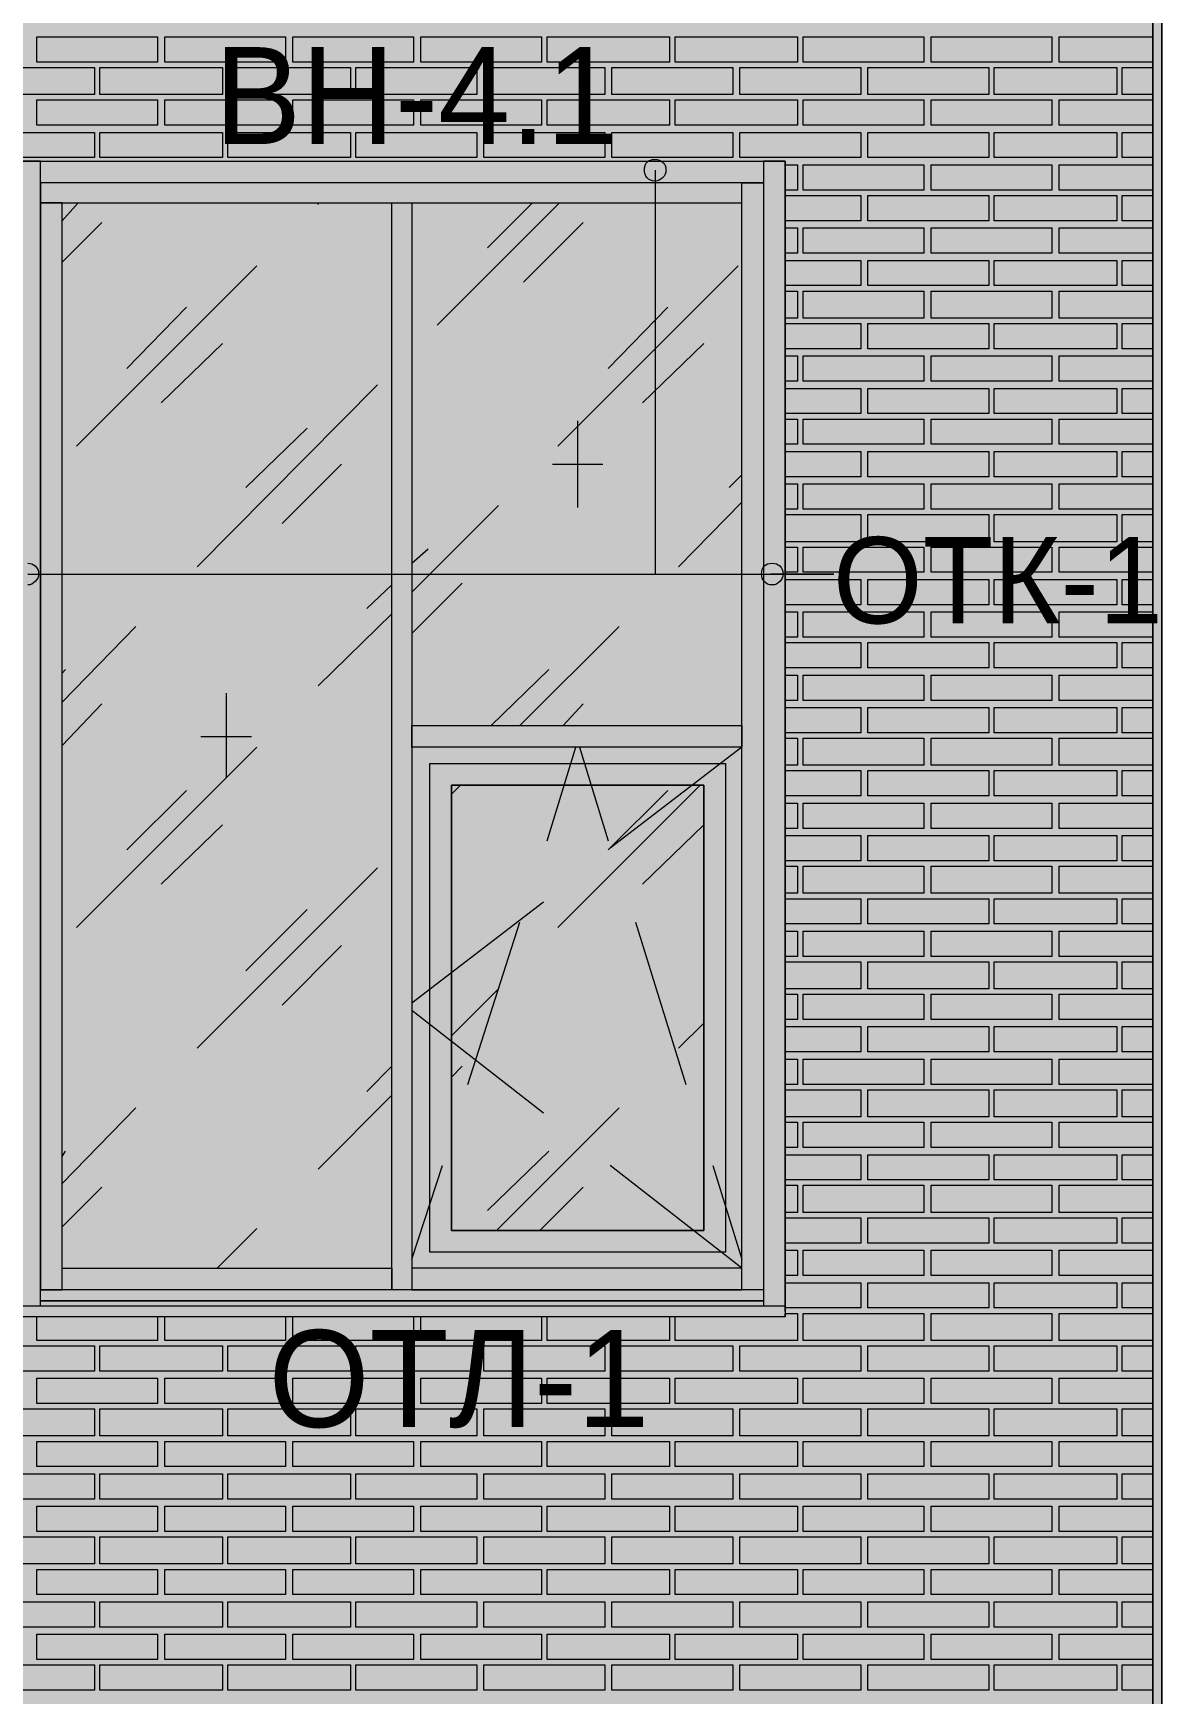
# Model space of a CAD drawing. Header units: millimetres. Extents: x -28928 to 100580, y -22867 to 36490.
# Drawn here: x 50014 to 52663, y 24390 to 28287 of the extents above; entities that cross this region are included whole.
import ezdxf

# ---------------------------------------------------------------- set-up
doc = ezdxf.new("R2010")
doc.units = ezdxf.units.MM
doc.layers.add('PDF _Геометрия', color=7, linetype='Continuous', true_color=0x8f8e8d)
doc.layers.add('PDF _Сплошная заливка', color=7, linetype='Continuous', true_color=0xffffff)
doc.layers.add('PDF _Текст', color=7, linetype='Continuous')

msp = doc.modelspace()

# ---------------------------------------------------------------- hatches: boundary and pattern name
at = {"layer": 'PDF _Сплошная заливка', "true_color": 0xdcd6cf, "transparency": 33554559}
msp.add_hatch(color=254, dxfattribs=at).paths.add_polyline_path([(19133.7, 30089.1), (19133.7, 16343.4), (52641.4, 16343.4), (52641.4, 30089.1)])

# ---------------------------------------------------------------- linework, layer by layer
at = {"layer": 'PDF _Геометрия', "color": 7, "lineweight": 9}
for points in [[(19133.7, 16343.4), (52641.4, 16343.4), (52641.4, 30089.1), (52641.4, 16343.4), (52662.6, 16343.4), (52662.6, 30089.1), (52662.6, 16343.4), (62173.4, 16343.4), (62173.4, 19592.6), (64271.8, 19592.6), (64271.8, 16343.4), (64868.4, 16343.4), (64868.4, 19592.6), (66268.7, 19592.6), (66268.7, 16343.4), (82239.9, 16343.4)], [(50031.1, 25299.9), (50031.1, 25363.4), (50031.1, 26636.8), (50031.1, 25338), (50081.8, 25338), (50081.8, 26636.8), (50081.8, 27889.1), (50031.1, 27889.1), (50031.1, 26636.8), (50031.1, 27910.3), (50031.1, 27986.4), (49980.3, 27986.4)], [(49980.3, 27986.4), (51778.4, 27986.4), (51778.4, 25287.2), (51778.4, 25363.4), (51778.4, 26636.8), (51778.4, 27910.3), (51778.4, 27986.4), (51727.6, 27986.4), (51727.6, 27910.3), (51727.6, 26636.8), (51727.6, 25363.4), (51727.6, 25299.9)], [(51473.7, 27965.3), (51473.7, 27017.6), (51892.6, 27017.6), (51744.5, 27017.6)], [(51676.8, 25388.7), (50902.6, 25388.7), (50902.6, 25338), (51676.8, 25338), (51676.8, 26636.8), (51676.8, 27910.3), (51676.8, 27935.7), (51727.6, 27935.7), (51727.6, 27910.3), (51727.6, 26636.8), (51727.6, 25338), (51676.8, 25338), (51676.8, 25388.7), (51368, 25629.9)], [(50081.8, 27846.8), (50119.9, 27889.1)], [(50682.6, 27884.9), (50682.6, 27889.1)], [(50961.8, 27601.4), (51249.5, 27889.1)], [(51080.3, 27783.4), (51186.1, 27889.1)], [(50081.8, 27749.5), (50174.9, 27842.6)], [(51164.9, 27703), (51304.5, 27842.6)], [(50115.7, 27318), (50538.7, 27741)], [(51245.3, 27318), (51668.4, 27741)], [(50234.1, 27499.9), (50373.7, 27643.7)], [(51363.7, 27499.9), (51503.4, 27643.7)], [(50314.5, 27419.5), (50458.4, 27559.1)], [(51444.1, 27419.5), (51588, 27559.1)], [(50399.1, 27034.5), (50822.2, 27461.8)], [(50513.4, 27220.7), (50657.2, 27360.3)], [(51291.8, 27377.2), (51291.8, 27174.1)], [(50598, 27136), (50737.6, 27275.7)], [(51232.6, 27275.7), (51351.1, 27275.7)], [(51647.2, 27220.7), (51676.8, 27250.3)], [(50902.6, 26975.3), (51105.7, 27178.4)], [(51528.7, 27034.5), (51676.8, 27186.8)], [(50902.6, 27043), (50940.7, 27076.8)], [(50001.4, 27017.6), (51892.6, 27017.6)], [(50796.8, 26937.2), (50856.1, 26992.2)], [(50902.6, 26878), (51021.1, 26996.4)], [(50081.8, 26717.2), (50255.3, 26894.9)], [(50682.6, 26755.3), (50856.1, 26924.5)], [(51156.4, 26662.2), (51389.1, 26894.9)], [(50081.8, 26784.9), (50090.3, 26793.4)], [(51088.7, 26662.2), (51224.1, 26793.4)], [(50466.8, 26738.4), (50466.8, 26539.5)], [(50081.8, 26615.7), (50174.9, 26713)], [(51258, 26662.2), (51304.5, 26713)], [(50407.6, 26636.8), (50526.1, 26636.8)], [(50115.7, 26188.4), (50538.7, 26611.4)], [(51219.9, 26391.4), (51287.6, 26611.4)], [(51296.1, 26611.4), (51363.7, 26391.4)], [(51676.8, 26611.4), (51368, 26374.5)], [(50234.1, 26370.3), (50373.7, 26509.9)], [(50995.7, 26501.4), (51016.8, 26522.6)], [(51245.3, 26188.4), (51579.5, 26522.6)], [(51363.7, 26370.3), (51503.4, 26509.9)], [(50314.5, 26289.9), (50458.4, 26429.5)], [(51444.1, 26289.9), (51588, 26429.5)], [(50399.1, 25904.9), (50822.2, 26328)], [(50513.4, 26086.8), (50657.2, 26230.7)], [(51211.4, 26247.6), (50902.6, 26010.7)], [(51033.7, 25820.3), (51156.4, 26201)], [(51427.2, 26201), (51545.7, 25820.3)], [(50598, 26006.4), (50737.6, 26146)], [(50995.7, 25934.5), (51105.7, 26044.5)], [(51211.4, 25752.6), (50902.6, 25993.7)], [(51528.7, 25904.9), (51588, 25964.1)], [(50796.8, 25803.4), (50856.1, 25862.6)], [(50995.7, 25837.2), (51021.1, 25862.6)], [(50081.8, 25587.6), (50255.3, 25765.3)], [(50682.6, 25621.4), (50856.1, 25794.9)], [(51101.4, 25477.6), (51389.1, 25765.3)], [(50081.8, 25651), (50090.3, 25663.7)], [(51080.3, 25524.1), (51224.1, 25663.7)], [(50902.6, 25409.9), (50974.5, 25629.9)], [(51609.1, 25629.9), (51676.8, 25409.9)], [(50081.8, 25486), (50174.9, 25579.1)], [(51203, 25477.6), (51304.5, 25579.1)], [(50445.7, 25388.7), (50538.7, 25481.8)], [(51727.6, 25338), (50031.1, 25338)], [(51778.4, 25338), (51778.4, 25312.6), (51778.4, 25299.9), (51778.4, 25274.5), (51778.4, 25283)], [(51778.4, 25299.9), (49980.3, 25299.9), (49980.3, 25304.1)], [(51778.4, 25274.5), (49980.3, 25274.5), (49980.3, 25299.9)], [(51727.6, 25312.6), (50031.1, 25312.6), (51727.6, 25312.6)], [(51727.6, 25312.6), (50031.1, 25312.6)]]:
    msp.add_lwpolyline(points, dxfattribs=at)
at = {"layer": 'PDF _Геометрия', "lineweight": 9}
for points in [[(50306.1, 28278.4), (50306.1, 28219.1), (50022.6, 28219.1), (50022.6, 28278.4)], [(50606.4, 28278.4), (50606.4, 28219.1), (50323, 28219.1), (50323, 28278.4)], [(50906.8, 28278.4), (50906.8, 28219.1), (50623.4, 28219.1), (50623.4, 28278.4)], [(51207.2, 28278.4), (51207.2, 28219.1), (50923.7, 28219.1), (50923.7, 28278.4)], [(51507.6, 28278.4), (51507.6, 28219.1), (51219.9, 28219.1), (51219.9, 28278.4)], [(51808, 28278.4), (51808, 28219.1), (51520.3, 28219.1), (51520.3, 28278.4)], [(52104.1, 28278.4), (52104.1, 28219.1), (51820.7, 28219.1), (51820.7, 28278.4)], [(52404.5, 28278.4), (52404.5, 28219.1), (52121.1, 28219.1), (52121.1, 28278.4)], [(50158, 28143), (50014.1, 28143), (49874.5, 28143), (49874.5, 28206.4), (50014.1, 28206.4), (50158, 28206.4)], [(50458.4, 28143), (50314.5, 28143), (50170.7, 28143), (50170.7, 28206.4), (50314.5, 28206.4), (50458.4, 28206.4)], [(50758.7, 28143), (50614.9, 28143), (50471.1, 28143), (50471.1, 28206.4), (50614.9, 28206.4), (50758.7, 28206.4)], [(51054.9, 28143), (50915.3, 28143), (50771.4, 28143), (50771.4, 28206.4), (50915.3, 28206.4), (51054.9, 28206.4)], [(51355.3, 28143), (51215.7, 28143), (51071.8, 28143), (51071.8, 28206.4), (51215.7, 28206.4), (51355.3, 28206.4)], [(51655.7, 28143), (51511.8, 28143), (51372.2, 28143), (51372.2, 28206.4), (51511.8, 28206.4), (51655.7, 28206.4)], [(51956.1, 28143), (51812.2, 28143), (51672.6, 28143), (51672.6, 28206.4), (51812.2, 28206.4), (51956.1, 28206.4)], [(52256.4, 28143), (52112.6, 28143), (51973, 28143), (51973, 28206.4), (52112.6, 28206.4), (52256.4, 28206.4)], [(52556.8, 28143), (52413, 28143), (52269.1, 28143), (52269.1, 28206.4), (52413, 28206.4), (52556.8, 28206.4)], [(50306.1, 28130.3), (50306.1, 28071), (50022.6, 28071), (50022.6, 28130.3)], [(50606.4, 28130.3), (50606.4, 28071), (50323, 28071), (50323, 28130.3)], [(50906.8, 28130.3), (50906.8, 28071), (50623.4, 28071), (50623.4, 28130.3)], [(51207.2, 28130.3), (51207.2, 28071), (50923.7, 28071), (50923.7, 28130.3)], [(51507.6, 28130.3), (51507.6, 28071), (51219.9, 28071), (51219.9, 28130.3)], [(51808, 28130.3), (51808, 28071), (51520.3, 28071), (51520.3, 28130.3)], [(52104.1, 28130.3), (52104.1, 28071), (51820.7, 28071), (51820.7, 28130.3)], [(52404.5, 28130.3), (52404.5, 28071), (52121.1, 28071), (52121.1, 28130.3)], [(50158, 27994.9), (50014.1, 27994.9), (49874.5, 27994.9), (49874.5, 28054.1), (50014.1, 28054.1), (50158, 28054.1)], [(50458.4, 27994.9), (50314.5, 27994.9), (50170.7, 27994.9), (50170.7, 28054.1), (50314.5, 28054.1), (50458.4, 28054.1)], [(50758.7, 27994.9), (50614.9, 27994.9), (50471.1, 27994.9), (50471.1, 28054.1), (50614.9, 28054.1), (50758.7, 28054.1)], [(51054.9, 27994.9), (50915.3, 27994.9), (50771.4, 27994.9), (50771.4, 28054.1), (50915.3, 28054.1), (51054.9, 28054.1)], [(51355.3, 27994.9), (51215.7, 27994.9), (51071.8, 27994.9), (51071.8, 28054.1), (51215.7, 28054.1), (51355.3, 28054.1)], [(51655.7, 27994.9), (51511.8, 27994.9), (51372.2, 27994.9), (51372.2, 28054.1), (51511.8, 28054.1), (51655.7, 28054.1)], [(51956.1, 27994.9), (51812.2, 27994.9), (51672.6, 27994.9), (51672.6, 28054.1), (51812.2, 28054.1), (51956.1, 28054.1)], [(52256.4, 27994.9), (52112.6, 27994.9), (51973, 27994.9), (51973, 28054.1), (52112.6, 28054.1), (52256.4, 28054.1)], [(52556.8, 27994.9), (52413, 27994.9), (52269.1, 27994.9), (52269.1, 28054.1), (52413, 28054.1), (52556.8, 28054.1)], [(52104.1, 27978), (52104.1, 27918.7), (51820.7, 27918.7), (51820.7, 27978)], [(52404.5, 27978), (52404.5, 27918.7), (52121.1, 27918.7), (52121.1, 27978)], [(52256.4, 27846.8), (52112.6, 27846.8), (51973, 27846.8), (51973, 27906), (52112.6, 27906), (52256.4, 27906)], [(52556.8, 27846.8), (52413, 27846.8), (52269.1, 27846.8), (52269.1, 27906), (52413, 27906), (52556.8, 27906)], [(52104.1, 27829.9), (52104.1, 27770.7), (51820.7, 27770.7), (51820.7, 27829.9)], [(52404.5, 27829.9), (52404.5, 27770.7), (52121.1, 27770.7), (52121.1, 27829.9)], [(52256.4, 27694.5), (52112.6, 27694.5), (51973, 27694.5), (51973, 27753.7), (52112.6, 27753.7), (52256.4, 27753.7)], [(52556.8, 27694.5), (52413, 27694.5), (52269.1, 27694.5), (52269.1, 27753.7), (52413, 27753.7), (52556.8, 27753.7)], [(52104.1, 27681.8), (52104.1, 27618.4), (51820.7, 27618.4), (51820.7, 27681.8)], [(52404.5, 27681.8), (52404.5, 27618.4), (52121.1, 27618.4), (52121.1, 27681.8)], [(52256.4, 27546.4), (52112.6, 27546.4), (51973, 27546.4), (51973, 27605.7), (52112.6, 27605.7), (52256.4, 27605.7)], [(52556.8, 27546.4), (52413, 27546.4), (52269.1, 27546.4), (52269.1, 27605.7), (52413, 27605.7), (52556.8, 27605.7)], [(52104.1, 27529.5), (52104.1, 27470.3), (51820.7, 27470.3), (51820.7, 27529.5)], [(52404.5, 27529.5), (52404.5, 27470.3), (52121.1, 27470.3), (52121.1, 27529.5)], [(52256.4, 27394.1), (52112.6, 27394.1), (51973, 27394.1), (51973, 27453.4), (52112.6, 27453.4), (52256.4, 27453.4)], [(52556.8, 27394.1), (52413, 27394.1), (52269.1, 27394.1), (52269.1, 27453.4), (52413, 27453.4), (52556.8, 27453.4)], [(52104.1, 27381.4), (52104.1, 27322.2), (51820.7, 27322.2), (51820.7, 27381.4)], [(52404.5, 27381.4), (52404.5, 27322.2), (52121.1, 27322.2), (52121.1, 27381.4)], [(52256.4, 27246), (52112.6, 27246), (51973, 27246), (51973, 27305.3), (52112.6, 27305.3), (52256.4, 27305.3)], [(52556.8, 27246), (52413, 27246), (52269.1, 27246), (52269.1, 27305.3), (52413, 27305.3), (52556.8, 27305.3)], [(52104.1, 27229.1), (52104.1, 27169.9), (51820.7, 27169.9), (51820.7, 27229.1)], [(52404.5, 27229.1), (52404.5, 27169.9), (52121.1, 27169.9), (52121.1, 27229.1)], [(52256.4, 27093.7), (52112.6, 27093.7), (51973, 27093.7), (51973, 27157.2), (52112.6, 27157.2), (52256.4, 27157.2)], [(52556.8, 27093.7), (52413, 27093.7), (52269.1, 27093.7), (52269.1, 27157.2), (52413, 27157.2), (52556.8, 27157.2)], [(52104.1, 27081), (52104.1, 27021.8), (51820.7, 27021.8), (51820.7, 27081)], [(52404.5, 27081), (52404.5, 27021.8), (52121.1, 27021.8), (52121.1, 27081)], [(52256.4, 26945.7), (52112.6, 26945.7), (51973, 26945.7), (51973, 27004.9), (52112.6, 27004.9), (52256.4, 27004.9)], [(52556.8, 26945.7), (52413, 26945.7), (52269.1, 26945.7), (52269.1, 27004.9), (52413, 27004.9), (52556.8, 27004.9)], [(52104.1, 26928.7), (52104.1, 26869.5), (51820.7, 26869.5), (51820.7, 26928.7)], [(52404.5, 26928.7), (52404.5, 26869.5), (52121.1, 26869.5), (52121.1, 26928.7)], [(52256.4, 26797.6), (52112.6, 26797.6), (51973, 26797.6), (51973, 26856.8), (52112.6, 26856.8), (52256.4, 26856.8)], [(52556.8, 26797.6), (52413, 26797.6), (52269.1, 26797.6), (52269.1, 26856.8), (52413, 26856.8), (52556.8, 26856.8)], [(52104.1, 26780.7), (52104.1, 26721.4), (51820.7, 26721.4), (51820.7, 26780.7)], [(52404.5, 26780.7), (52404.5, 26721.4), (52121.1, 26721.4), (52121.1, 26780.7)], [(52256.4, 26645.3), (52112.6, 26645.3), (51973, 26645.3), (51973, 26704.5), (52112.6, 26704.5), (52256.4, 26704.5)], [(52556.8, 26645.3), (52413, 26645.3), (52269.1, 26645.3), (52269.1, 26704.5), (52413, 26704.5), (52556.8, 26704.5)], [(52104.1, 26632.6), (52104.1, 26569.1), (51820.7, 26569.1), (51820.7, 26632.6)], [(52404.5, 26632.6), (52404.5, 26569.1), (52121.1, 26569.1), (52121.1, 26632.6)], [(52256.4, 26497.2), (52112.6, 26497.2), (51973, 26497.2), (51973, 26556.4), (52112.6, 26556.4), (52256.4, 26556.4)], [(52556.8, 26497.2), (52413, 26497.2), (52269.1, 26497.2), (52269.1, 26556.4), (52413, 26556.4), (52556.8, 26556.4)], [(52104.1, 26480.3), (52104.1, 26421), (51820.7, 26421), (51820.7, 26480.3)], [(52404.5, 26480.3), (52404.5, 26421), (52121.1, 26421), (52121.1, 26480.3)], [(52256.4, 26344.9), (52112.6, 26344.9), (51973, 26344.9), (51973, 26404.1), (52112.6, 26404.1), (52256.4, 26404.1)], [(52556.8, 26344.9), (52413, 26344.9), (52269.1, 26344.9), (52269.1, 26404.1), (52413, 26404.1), (52556.8, 26404.1)], [(52104.1, 26332.2), (52104.1, 26268.7), (51820.7, 26268.7), (51820.7, 26332.2)], [(52404.5, 26332.2), (52404.5, 26268.7), (52121.1, 26268.7), (52121.1, 26332.2)], [(52256.4, 26196.8), (52112.6, 26196.8), (51973, 26196.8), (51973, 26256), (52112.6, 26256), (52256.4, 26256)], [(52556.8, 26196.8), (52413, 26196.8), (52269.1, 26196.8), (52269.1, 26256), (52413, 26256), (52556.8, 26256)], [(52104.1, 26179.9), (52104.1, 26120.7), (51820.7, 26120.7), (51820.7, 26179.9)], [(52404.5, 26179.9), (52404.5, 26120.7), (52121.1, 26120.7), (52121.1, 26179.9)], [(52256.4, 26044.5), (52112.6, 26044.5), (51973, 26044.5), (51973, 26108), (52112.6, 26108), (52256.4, 26108)], [(52556.8, 26044.5), (52413, 26044.5), (52269.1, 26044.5), (52269.1, 26108), (52413, 26108), (52556.8, 26108)], [(52104.1, 26031.8), (52104.1, 25972.6), (51820.7, 25972.6), (51820.7, 26031.8)], [(52404.5, 26031.8), (52404.5, 25972.6), (52121.1, 25972.6), (52121.1, 26031.8)], [(52256.4, 25896.4), (52112.6, 25896.4), (51973, 25896.4), (51973, 25955.7), (52112.6, 25955.7), (52256.4, 25955.7)], [(52556.8, 25896.4), (52413, 25896.4), (52269.1, 25896.4), (52269.1, 25955.7), (52413, 25955.7), (52556.8, 25955.7)], [(52104.1, 25879.5), (52104.1, 25820.3), (51820.7, 25820.3), (51820.7, 25879.5)], [(52404.5, 25879.5), (52404.5, 25820.3), (52121.1, 25820.3), (52121.1, 25879.5)], [(52256.4, 25744.1), (52112.6, 25744.1), (51973, 25744.1), (51973, 25807.6), (52112.6, 25807.6), (52256.4, 25807.6)], [(52556.8, 25744.1), (52413, 25744.1), (52269.1, 25744.1), (52269.1, 25807.6), (52413, 25807.6), (52556.8, 25807.6)], [(52104.1, 25731.4), (52104.1, 25672.2), (51820.7, 25672.2), (51820.7, 25731.4)], [(52404.5, 25731.4), (52404.5, 25672.2), (52121.1, 25672.2), (52121.1, 25731.4)], [(52256.4, 25596), (52112.6, 25596), (51973, 25596), (51973, 25655.3), (52112.6, 25655.3), (52256.4, 25655.3)], [(52556.8, 25596), (52413, 25596), (52269.1, 25596), (52269.1, 25655.3), (52413, 25655.3), (52556.8, 25655.3)], [(52104.1, 25583.4), (52104.1, 25519.9), (51820.7, 25519.9), (51820.7, 25583.4)], [(52404.5, 25583.4), (52404.5, 25519.9), (52121.1, 25519.9), (52121.1, 25583.4)], [(52256.4, 25448), (52112.6, 25448), (51973, 25448), (51973, 25507.2), (52112.6, 25507.2), (52256.4, 25507.2)], [(52556.8, 25448), (52413, 25448), (52269.1, 25448), (52269.1, 25507.2), (52413, 25507.2), (52556.8, 25507.2)], [(52104.1, 25431), (52104.1, 25371.8), (51820.7, 25371.8), (51820.7, 25431)], [(52404.5, 25431), (52404.5, 25371.8), (52121.1, 25371.8), (52121.1, 25431)], [(52256.4, 25295.7), (52112.6, 25295.7), (51973, 25295.7), (51973, 25354.9), (52112.6, 25354.9), (52256.4, 25354.9)], [(52556.8, 25295.7), (52413, 25295.7), (52269.1, 25295.7), (52269.1, 25354.9), (52413, 25354.9), (52556.8, 25354.9)], [(52104.1, 25283), (52104.1, 25219.5), (51820.7, 25219.5), (51820.7, 25283)], [(52404.5, 25283), (52404.5, 25219.5), (52121.1, 25219.5), (52121.1, 25283)], [(50158, 25147.6), (50014.1, 25147.6), (49874.5, 25147.6), (49874.5, 25206.8), (50014.1, 25206.8), (50158, 25206.8)], [(50458.4, 25147.6), (50314.5, 25147.6), (50170.7, 25147.6), (50170.7, 25206.8), (50314.5, 25206.8), (50458.4, 25206.8)], [(50758.7, 25147.6), (50614.9, 25147.6), (50471.1, 25147.6), (50471.1, 25206.8), (50614.9, 25206.8), (50758.7, 25206.8)], [(51054.9, 25147.6), (50915.3, 25147.6), (50771.4, 25147.6), (50771.4, 25206.8), (50915.3, 25206.8), (51054.9, 25206.8)], [(51355.3, 25147.6), (51215.7, 25147.6), (51071.8, 25147.6), (51071.8, 25206.8), (51215.7, 25206.8), (51355.3, 25206.8)], [(51655.7, 25147.6), (51511.8, 25147.6), (51372.2, 25147.6), (51372.2, 25206.8), (51511.8, 25206.8), (51655.7, 25206.8)], [(51956.1, 25147.6), (51812.2, 25147.6), (51672.6, 25147.6), (51672.6, 25206.8), (51812.2, 25206.8), (51956.1, 25206.8)], [(52256.4, 25147.6), (52112.6, 25147.6), (51973, 25147.6), (51973, 25206.8), (52112.6, 25206.8), (52256.4, 25206.8)], [(52556.8, 25147.6), (52413, 25147.6), (52269.1, 25147.6), (52269.1, 25206.8), (52413, 25206.8), (52556.8, 25206.8)], [(50306.1, 25130.7), (50306.1, 25071.4), (50022.6, 25071.4), (50022.6, 25130.7)], [(50606.4, 25130.7), (50606.4, 25071.4), (50323, 25071.4), (50323, 25130.7)], [(50906.8, 25130.7), (50906.8, 25071.4), (50623.4, 25071.4), (50623.4, 25130.7)], [(51207.2, 25130.7), (51207.2, 25071.4), (50923.7, 25071.4), (50923.7, 25130.7)], [(51507.6, 25130.7), (51507.6, 25071.4), (51219.9, 25071.4), (51219.9, 25130.7)], [(51808, 25130.7), (51808, 25071.4), (51520.3, 25071.4), (51520.3, 25130.7)], [(52104.1, 25130.7), (52104.1, 25071.4), (51820.7, 25071.4), (51820.7, 25130.7)], [(52404.5, 25130.7), (52404.5, 25071.4), (52121.1, 25071.4), (52121.1, 25130.7)], [(50158, 24995.3), (50014.1, 24995.3), (49874.5, 24995.3), (49874.5, 25058.7), (50014.1, 25058.7), (50158, 25058.7)], [(50458.4, 24995.3), (50314.5, 24995.3), (50170.7, 24995.3), (50170.7, 25058.7), (50314.5, 25058.7), (50458.4, 25058.7)], [(50758.7, 24995.3), (50614.9, 24995.3), (50471.1, 24995.3), (50471.1, 25058.7), (50614.9, 25058.7), (50758.7, 25058.7)], [(51054.9, 24995.3), (50915.3, 24995.3), (50771.4, 24995.3), (50771.4, 25058.7), (50915.3, 25058.7), (51054.9, 25058.7)], [(51355.3, 24995.3), (51215.7, 24995.3), (51071.8, 24995.3), (51071.8, 25058.7), (51215.7, 25058.7), (51355.3, 25058.7)], [(51655.7, 24995.3), (51511.8, 24995.3), (51372.2, 24995.3), (51372.2, 25058.7), (51511.8, 25058.7), (51655.7, 25058.7)], [(51956.1, 24995.3), (51812.2, 24995.3), (51672.6, 24995.3), (51672.6, 25058.7), (51812.2, 25058.7), (51956.1, 25058.7)], [(52256.4, 24995.3), (52112.6, 24995.3), (51973, 24995.3), (51973, 25058.7), (52112.6, 25058.7), (52256.4, 25058.7)], [(52556.8, 24995.3), (52413, 24995.3), (52269.1, 24995.3), (52269.1, 25058.7), (52413, 25058.7), (52556.8, 25058.7)], [(50306.1, 24982.6), (50306.1, 24923.4), (50022.6, 24923.4), (50022.6, 24982.6)], [(50606.4, 24982.6), (50606.4, 24923.4), (50323, 24923.4), (50323, 24982.6)], [(50906.8, 24982.6), (50906.8, 24923.4), (50623.4, 24923.4), (50623.4, 24982.6)], [(51207.2, 24982.6), (51207.2, 24923.4), (50923.7, 24923.4), (50923.7, 24982.6)], [(51507.6, 24982.6), (51507.6, 24923.4), (51219.9, 24923.4), (51219.9, 24982.6)], [(51808, 24982.6), (51808, 24923.4), (51520.3, 24923.4), (51520.3, 24982.6)], [(52104.1, 24982.6), (52104.1, 24923.4), (51820.7, 24923.4), (51820.7, 24982.6)], [(52404.5, 24982.6), (52404.5, 24923.4), (52121.1, 24923.4), (52121.1, 24982.6)], [(50158, 24847.2), (50014.1, 24847.2), (49874.5, 24847.2), (49874.5, 24906.4), (50014.1, 24906.4), (50158, 24906.4)], [(50458.4, 24847.2), (50314.5, 24847.2), (50170.7, 24847.2), (50170.7, 24906.4), (50314.5, 24906.4), (50458.4, 24906.4)], [(50758.7, 24847.2), (50614.9, 24847.2), (50471.1, 24847.2), (50471.1, 24906.4), (50614.9, 24906.4), (50758.7, 24906.4)], [(51054.9, 24847.2), (50915.3, 24847.2), (50771.4, 24847.2), (50771.4, 24906.4), (50915.3, 24906.4), (51054.9, 24906.4)], [(51355.3, 24847.2), (51215.7, 24847.2), (51071.8, 24847.2), (51071.8, 24906.4), (51215.7, 24906.4), (51355.3, 24906.4)], [(51655.7, 24847.2), (51511.8, 24847.2), (51372.2, 24847.2), (51372.2, 24906.4), (51511.8, 24906.4), (51655.7, 24906.4)], [(51956.1, 24847.2), (51812.2, 24847.2), (51672.6, 24847.2), (51672.6, 24906.4), (51812.2, 24906.4), (51956.1, 24906.4)], [(52256.4, 24847.2), (52112.6, 24847.2), (51973, 24847.2), (51973, 24906.4), (52112.6, 24906.4), (52256.4, 24906.4)], [(52556.8, 24847.2), (52413, 24847.2), (52269.1, 24847.2), (52269.1, 24906.4), (52413, 24906.4), (52556.8, 24906.4)], [(50306.1, 24830.3), (50306.1, 24771), (50022.6, 24771), (50022.6, 24830.3)], [(50606.4, 24830.3), (50606.4, 24771), (50323, 24771), (50323, 24830.3)], [(50906.8, 24830.3), (50906.8, 24771), (50623.4, 24771), (50623.4, 24830.3)], [(51207.2, 24830.3), (51207.2, 24771), (50923.7, 24771), (50923.7, 24830.3)], [(51507.6, 24830.3), (51507.6, 24771), (51219.9, 24771), (51219.9, 24830.3)], [(51808, 24830.3), (51808, 24771), (51520.3, 24771), (51520.3, 24830.3)], [(52104.1, 24830.3), (52104.1, 24771), (51820.7, 24771), (51820.7, 24830.3)], [(52404.5, 24830.3), (52404.5, 24771), (52121.1, 24771), (52121.1, 24830.3)], [(50158, 24694.9), (50014.1, 24694.9), (49874.5, 24694.9), (49874.5, 24758.4), (50014.1, 24758.4), (50158, 24758.4)], [(50458.4, 24694.9), (50314.5, 24694.9), (50170.7, 24694.9), (50170.7, 24758.4), (50314.5, 24758.4), (50458.4, 24758.4)], [(50758.7, 24694.9), (50614.9, 24694.9), (50471.1, 24694.9), (50471.1, 24758.4), (50614.9, 24758.4), (50758.7, 24758.4)], [(51054.9, 24694.9), (50915.3, 24694.9), (50771.4, 24694.9), (50771.4, 24758.4), (50915.3, 24758.4), (51054.9, 24758.4)], [(51355.3, 24694.9), (51215.7, 24694.9), (51071.8, 24694.9), (51071.8, 24758.4), (51215.7, 24758.4), (51355.3, 24758.4)], [(51655.7, 24694.9), (51511.8, 24694.9), (51372.2, 24694.9), (51372.2, 24758.4), (51511.8, 24758.4), (51655.7, 24758.4)], [(51956.1, 24694.9), (51812.2, 24694.9), (51672.6, 24694.9), (51672.6, 24758.4), (51812.2, 24758.4), (51956.1, 24758.4)], [(52256.4, 24694.9), (52112.6, 24694.9), (51973, 24694.9), (51973, 24758.4), (52112.6, 24758.4), (52256.4, 24758.4)], [(52556.8, 24694.9), (52413, 24694.9), (52269.1, 24694.9), (52269.1, 24758.4), (52413, 24758.4), (52556.8, 24758.4)], [(50306.1, 24682.2), (50306.1, 24623), (50022.6, 24623), (50022.6, 24682.2)], [(50606.4, 24682.2), (50606.4, 24623), (50323, 24623), (50323, 24682.2)], [(50906.8, 24682.2), (50906.8, 24623), (50623.4, 24623), (50623.4, 24682.2)], [(51207.2, 24682.2), (51207.2, 24623), (50923.7, 24623), (50923.7, 24682.2)], [(51507.6, 24682.2), (51507.6, 24623), (51219.9, 24623), (51219.9, 24682.2)], [(51808, 24682.2), (51808, 24623), (51520.3, 24623), (51520.3, 24682.2)], [(52104.1, 24682.2), (52104.1, 24623), (51820.7, 24623), (51820.7, 24682.2)], [(52404.5, 24682.2), (52404.5, 24623), (52121.1, 24623), (52121.1, 24682.2)], [(50158, 24546.8), (50014.1, 24546.8), (49874.5, 24546.8), (49874.5, 24606), (50014.1, 24606), (50158, 24606)], [(50458.4, 24546.8), (50314.5, 24546.8), (50170.7, 24546.8), (50170.7, 24606), (50314.5, 24606), (50458.4, 24606)], [(50758.7, 24546.8), (50614.9, 24546.8), (50471.1, 24546.8), (50471.1, 24606), (50614.9, 24606), (50758.7, 24606)], [(51054.9, 24546.8), (50915.3, 24546.8), (50771.4, 24546.8), (50771.4, 24606), (50915.3, 24606), (51054.9, 24606)], [(51355.3, 24546.8), (51215.7, 24546.8), (51071.8, 24546.8), (51071.8, 24606), (51215.7, 24606), (51355.3, 24606)], [(51655.7, 24546.8), (51511.8, 24546.8), (51372.2, 24546.8), (51372.2, 24606), (51511.8, 24606), (51655.7, 24606)], [(51956.1, 24546.8), (51812.2, 24546.8), (51672.6, 24546.8), (51672.6, 24606), (51812.2, 24606), (51956.1, 24606)], [(52256.4, 24546.8), (52112.6, 24546.8), (51973, 24546.8), (51973, 24606), (52112.6, 24606), (52256.4, 24606)], [(52556.8, 24546.8), (52413, 24546.8), (52269.1, 24546.8), (52269.1, 24606), (52413, 24606), (52556.8, 24606)], [(50306.1, 24529.9), (50306.1, 24470.7), (50022.6, 24470.7), (50022.6, 24529.9)], [(50606.4, 24529.9), (50606.4, 24470.7), (50323, 24470.7), (50323, 24529.9)], [(50906.8, 24529.9), (50906.8, 24470.7), (50623.4, 24470.7), (50623.4, 24529.9)], [(51207.2, 24529.9), (51207.2, 24470.7), (50923.7, 24470.7), (50923.7, 24529.9)], [(51507.6, 24529.9), (51507.6, 24470.7), (51219.9, 24470.7), (51219.9, 24529.9)], [(51808, 24529.9), (51808, 24470.7), (51520.3, 24470.7), (51520.3, 24529.9)], [(52104.1, 24529.9), (52104.1, 24470.7), (51820.7, 24470.7), (51820.7, 24529.9)], [(52404.5, 24529.9), (52404.5, 24470.7), (52121.1, 24470.7), (52121.1, 24529.9)], [(50158, 24398.7), (50014.1, 24398.7), (49874.5, 24398.7), (49874.5, 24458), (50014.1, 24458), (50158, 24458)], [(50458.4, 24398.7), (50314.5, 24398.7), (50170.7, 24398.7), (50170.7, 24458), (50314.5, 24458), (50458.4, 24458)], [(50758.7, 24398.7), (50614.9, 24398.7), (50471.1, 24398.7), (50471.1, 24458), (50614.9, 24458), (50758.7, 24458)], [(51054.9, 24398.7), (50915.3, 24398.7), (50771.4, 24398.7), (50771.4, 24458), (50915.3, 24458), (51054.9, 24458)], [(51355.3, 24398.7), (51215.7, 24398.7), (51071.8, 24398.7), (51071.8, 24458), (51215.7, 24458), (51355.3, 24458)], [(51655.7, 24398.7), (51511.8, 24398.7), (51372.2, 24398.7), (51372.2, 24458), (51511.8, 24458), (51655.7, 24458)], [(51956.1, 24398.7), (51812.2, 24398.7), (51672.6, 24398.7), (51672.6, 24458), (51812.2, 24458), (51956.1, 24458)], [(52256.4, 24398.7), (52112.6, 24398.7), (51973, 24398.7), (51973, 24458), (52112.6, 24458), (52256.4, 24458)], [(52556.8, 24398.7), (52413, 24398.7), (52269.1, 24398.7), (52269.1, 24458), (52413, 24458), (52556.8, 24458)]]:
    msp.add_lwpolyline(points, close=True, dxfattribs=at)
for points in [[(52641.4, 28219.1), (52421.4, 28219.1), (52421.4, 28278.4), (52641.4, 28278.4)], [(52641.4, 28143), (52569.5, 28143), (52569.5, 28206.4), (52641.4, 28206.4)], [(52641.4, 28071), (52421.4, 28071), (52421.4, 28130.3), (52641.4, 28130.3)], [(52641.4, 27994.9), (52569.5, 27994.9), (52569.5, 28054.1), (52641.4, 28054.1)], [(51778.4, 27978), (51808, 27978), (51808, 27918.7), (51778.4, 27918.7)], [(52641.4, 27918.7), (52421.4, 27918.7), (52421.4, 27978), (52641.4, 27978)], [(51778.4, 27906), (51812.2, 27906), (51956.1, 27906), (51956.1, 27846.8), (51812.2, 27846.8), (51778.4, 27846.8)], [(52641.4, 27846.8), (52569.5, 27846.8), (52569.5, 27906), (52641.4, 27906)], [(51778.4, 27829.9), (51808, 27829.9), (51808, 27770.7), (51778.4, 27770.7)], [(52641.4, 27770.7), (52421.4, 27770.7), (52421.4, 27829.9), (52641.4, 27829.9)], [(51778.4, 27753.7), (51812.2, 27753.7), (51956.1, 27753.7), (51956.1, 27694.5), (51812.2, 27694.5), (51778.4, 27694.5)], [(52641.4, 27694.5), (52569.5, 27694.5), (52569.5, 27753.7), (52641.4, 27753.7)], [(51778.4, 27681.8), (51808, 27681.8), (51808, 27618.4), (51778.4, 27618.4)], [(52641.4, 27618.4), (52421.4, 27618.4), (52421.4, 27681.8), (52641.4, 27681.8)], [(51778.4, 27605.7), (51812.2, 27605.7), (51956.1, 27605.7), (51956.1, 27546.4), (51812.2, 27546.4), (51778.4, 27546.4)], [(52641.4, 27546.4), (52569.5, 27546.4), (52569.5, 27605.7), (52641.4, 27605.7)], [(51778.4, 27529.5), (51808, 27529.5), (51808, 27470.3), (51778.4, 27470.3)], [(52641.4, 27470.3), (52421.4, 27470.3), (52421.4, 27529.5), (52641.4, 27529.5)], [(51778.4, 27453.4), (51812.2, 27453.4), (51956.1, 27453.4), (51956.1, 27394.1), (51812.2, 27394.1), (51778.4, 27394.1)], [(52641.4, 27394.1), (52569.5, 27394.1), (52569.5, 27453.4), (52641.4, 27453.4)], [(51778.4, 27381.4), (51808, 27381.4), (51808, 27322.2), (51778.4, 27322.2)], [(52641.4, 27322.2), (52421.4, 27322.2), (52421.4, 27381.4), (52641.4, 27381.4)], [(51778.4, 27305.3), (51812.2, 27305.3), (51956.1, 27305.3), (51956.1, 27246), (51812.2, 27246), (51778.4, 27246)], [(52641.4, 27246), (52569.5, 27246), (52569.5, 27305.3), (52641.4, 27305.3)], [(51778.4, 27229.1), (51808, 27229.1), (51808, 27169.9), (51778.4, 27169.9)], [(52641.4, 27169.9), (52421.4, 27169.9), (52421.4, 27229.1), (52641.4, 27229.1)], [(51778.4, 27157.2), (51812.2, 27157.2), (51956.1, 27157.2), (51956.1, 27093.7), (51812.2, 27093.7), (51778.4, 27093.7)], [(52641.4, 27093.7), (52569.5, 27093.7), (52569.5, 27157.2), (52641.4, 27157.2)], [(51778.4, 27081), (51808, 27081), (51808, 27021.8), (51778.4, 27021.8)], [(52641.4, 27021.8), (52421.4, 27021.8), (52421.4, 27081), (52641.4, 27081)], [(51778.4, 27004.9), (51812.2, 27004.9), (51956.1, 27004.9), (51956.1, 26945.7), (51812.2, 26945.7), (51778.4, 26945.7)], [(52641.4, 26945.7), (52569.5, 26945.7), (52569.5, 27004.9), (52641.4, 27004.9)], [(51778.4, 26928.7), (51808, 26928.7), (51808, 26869.5), (51778.4, 26869.5)], [(52641.4, 26869.5), (52421.4, 26869.5), (52421.4, 26928.7), (52641.4, 26928.7)], [(51778.4, 26856.8), (51812.2, 26856.8), (51956.1, 26856.8), (51956.1, 26797.6), (51812.2, 26797.6), (51778.4, 26797.6)], [(52641.4, 26797.6), (52569.5, 26797.6), (52569.5, 26856.8), (52641.4, 26856.8)], [(51778.4, 26780.7), (51808, 26780.7), (51808, 26721.4), (51778.4, 26721.4)], [(52641.4, 26721.4), (52421.4, 26721.4), (52421.4, 26780.7), (52641.4, 26780.7)], [(51778.4, 26704.5), (51812.2, 26704.5), (51956.1, 26704.5), (51956.1, 26645.3), (51812.2, 26645.3), (51778.4, 26645.3)], [(52641.4, 26645.3), (52569.5, 26645.3), (52569.5, 26704.5), (52641.4, 26704.5)], [(51778.4, 26632.6), (51808, 26632.6), (51808, 26569.1), (51778.4, 26569.1)], [(52641.4, 26569.1), (52421.4, 26569.1), (52421.4, 26632.6), (52641.4, 26632.6)], [(51778.4, 26556.4), (51812.2, 26556.4), (51956.1, 26556.4), (51956.1, 26497.2), (51812.2, 26497.2), (51778.4, 26497.2)], [(52641.4, 26497.2), (52569.5, 26497.2), (52569.5, 26556.4), (52641.4, 26556.4)], [(51778.4, 26480.3), (51808, 26480.3), (51808, 26421), (51778.4, 26421)], [(52641.4, 26421), (52421.4, 26421), (52421.4, 26480.3), (52641.4, 26480.3)], [(51778.4, 26404.1), (51812.2, 26404.1), (51956.1, 26404.1), (51956.1, 26344.9), (51812.2, 26344.9), (51778.4, 26344.9)], [(52641.4, 26344.9), (52569.5, 26344.9), (52569.5, 26404.1), (52641.4, 26404.1)], [(51778.4, 26332.2), (51808, 26332.2), (51808, 26268.7), (51778.4, 26268.7)], [(52641.4, 26268.7), (52421.4, 26268.7), (52421.4, 26332.2), (52641.4, 26332.2)], [(51778.4, 26256), (51812.2, 26256), (51956.1, 26256), (51956.1, 26196.8), (51812.2, 26196.8), (51778.4, 26196.8)], [(52641.4, 26196.8), (52569.5, 26196.8), (52569.5, 26256), (52641.4, 26256)], [(51778.4, 26179.9), (51808, 26179.9), (51808, 26120.7), (51778.4, 26120.7)], [(52641.4, 26120.7), (52421.4, 26120.7), (52421.4, 26179.9), (52641.4, 26179.9)], [(51778.4, 26108), (51812.2, 26108), (51956.1, 26108), (51956.1, 26044.5), (51812.2, 26044.5), (51778.4, 26044.5)], [(52641.4, 26044.5), (52569.5, 26044.5), (52569.5, 26108), (52641.4, 26108)], [(51778.4, 26031.8), (51808, 26031.8), (51808, 25972.6), (51778.4, 25972.6)], [(52641.4, 25972.6), (52421.4, 25972.6), (52421.4, 26031.8), (52641.4, 26031.8)], [(51778.4, 25955.7), (51812.2, 25955.7), (51956.1, 25955.7), (51956.1, 25896.4), (51812.2, 25896.4), (51778.4, 25896.4)], [(52641.4, 25896.4), (52569.5, 25896.4), (52569.5, 25955.7), (52641.4, 25955.7)], [(51778.4, 25879.5), (51808, 25879.5), (51808, 25820.3), (51778.4, 25820.3)], [(52641.4, 25820.3), (52421.4, 25820.3), (52421.4, 25879.5), (52641.4, 25879.5)], [(51778.4, 25807.6), (51812.2, 25807.6), (51956.1, 25807.6), (51956.1, 25744.1), (51812.2, 25744.1), (51778.4, 25744.1)], [(52641.4, 25744.1), (52569.5, 25744.1), (52569.5, 25807.6), (52641.4, 25807.6)], [(51778.4, 25731.4), (51808, 25731.4), (51808, 25672.2), (51778.4, 25672.2)], [(52641.4, 25672.2), (52421.4, 25672.2), (52421.4, 25731.4), (52641.4, 25731.4)], [(51778.4, 25655.3), (51812.2, 25655.3), (51956.1, 25655.3), (51956.1, 25596), (51812.2, 25596), (51778.4, 25596)], [(52641.4, 25596), (52569.5, 25596), (52569.5, 25655.3), (52641.4, 25655.3)], [(51778.4, 25583.4), (51808, 25583.4), (51808, 25519.9), (51778.4, 25519.9)], [(52641.4, 25519.9), (52421.4, 25519.9), (52421.4, 25583.4), (52641.4, 25583.4)], [(51778.4, 25507.2), (51812.2, 25507.2), (51956.1, 25507.2), (51956.1, 25448), (51812.2, 25448), (51778.4, 25448)], [(52641.4, 25448), (52569.5, 25448), (52569.5, 25507.2), (52641.4, 25507.2)], [(51778.4, 25431), (51808, 25431), (51808, 25371.8), (51778.4, 25371.8)], [(52641.4, 25371.8), (52421.4, 25371.8), (52421.4, 25431), (52641.4, 25431)], [(51778.4, 25354.9), (51812.2, 25354.9), (51956.1, 25354.9), (51956.1, 25295.7), (51812.2, 25295.7), (51778.4, 25295.7)], [(52641.4, 25295.7), (52569.5, 25295.7), (52569.5, 25354.9), (52641.4, 25354.9)], [(50306.1, 25274.5), (50306.1, 25219.5), (50022.6, 25219.5), (50022.6, 25274.5)], [(50606.4, 25274.5), (50606.4, 25219.5), (50323, 25219.5), (50323, 25274.5)], [(50906.8, 25274.5), (50906.8, 25219.5), (50623.4, 25219.5), (50623.4, 25274.5)], [(51207.2, 25274.5), (51207.2, 25219.5), (50923.7, 25219.5), (50923.7, 25274.5)], [(51507.6, 25274.5), (51507.6, 25219.5), (51219.9, 25219.5), (51219.9, 25274.5)], [(51778.4, 25283), (51808, 25283), (51808, 25219.5), (51520.3, 25219.5), (51520.3, 25274.5)], [(52641.4, 25219.5), (52421.4, 25219.5), (52421.4, 25283), (52641.4, 25283)], [(52641.4, 25147.6), (52569.5, 25147.6), (52569.5, 25206.8), (52641.4, 25206.8)], [(52641.4, 25071.4), (52421.4, 25071.4), (52421.4, 25130.7), (52641.4, 25130.7)], [(52641.4, 24995.3), (52569.5, 24995.3), (52569.5, 25058.7), (52641.4, 25058.7)], [(52641.4, 24923.4), (52421.4, 24923.4), (52421.4, 24982.6), (52641.4, 24982.6)], [(52641.4, 24847.2), (52569.5, 24847.2), (52569.5, 24906.4), (52641.4, 24906.4)], [(52641.4, 24771), (52421.4, 24771), (52421.4, 24830.3), (52641.4, 24830.3)], [(52641.4, 24694.9), (52569.5, 24694.9), (52569.5, 24758.4), (52641.4, 24758.4)], [(52641.4, 24623), (52421.4, 24623), (52421.4, 24682.2), (52641.4, 24682.2)], [(52641.4, 24546.8), (52569.5, 24546.8), (52569.5, 24606), (52641.4, 24606)], [(52641.4, 24470.7), (52421.4, 24470.7), (52421.4, 24529.9), (52641.4, 24529.9)], [(52641.4, 24398.7), (52569.5, 24398.7), (52569.5, 24458), (52641.4, 24458)]]:
    msp.add_lwpolyline(points, dxfattribs=at)
at = {"layer": 'PDF _Геометрия', "color": 7, "lineweight": 9}
for points in [[(50877.2, 27935.7), (50031.1, 27935.7), (50031.1, 27889.1), (50877.2, 27889.1), (51676.8, 27889.1), (51676.8, 27935.7), (50877.2, 27935.7), (50056.4, 27935.7), (50031.1, 27935.7), (50031.1, 27986.4), (50056.4, 27986.4), (50877.2, 27986.4), (51702.2, 27986.4), (51727.6, 27986.4), (51727.6, 27935.7), (51702.2, 27935.7)], [(50902.6, 25338), (50856.1, 25338), (50081.8, 25338), (50081.8, 25388.7), (50856.1, 25388.7), (50856.1, 25338), (50856.1, 26636.8), (50856.1, 27889.1), (50902.6, 27889.1), (50902.6, 26636.8)], [(51676.8, 26611.4), (50902.6, 26611.4), (50902.6, 26662.2), (51676.8, 26662.2)], [(50944.9, 26573.4), (51638.7, 26573.4), (51638.7, 25426.8), (50944.9, 25426.8)], [(51638.7, 26573.4), (51638.7, 25426.8), (50944.9, 25426.8), (50944.9, 26573.4)], [(51588, 26522.6), (50995.7, 26522.6), (50995.7, 25477.6), (51588, 25477.6)], [(50995.7, 25477.6), (50995.7, 26522.6), (51588, 26522.6), (51588, 25477.6)]]:
    msp.add_lwpolyline(points, close=True, dxfattribs=at)
for points in [[(51448.4, 27965.3), (51448.4, 27982.2), (51456.8, 27990.7), (51473.7, 27990.7)], [(51448.4, 27965.3), (51448.4, 27982.2), (51456.8, 27990.7), (51473.7, 27990.7)], [(51473.7, 27990.7), (51486.4, 27990.7), (51499.1, 27982.2), (51499.1, 27965.3)], [(51473.7, 27990.7), (51486.4, 27990.7), (51499.1, 27982.2), (51499.1, 27965.3)], [(51473.7, 27939.9), (51456.8, 27939.9), (51448.4, 27952.6), (51448.4, 27965.3)], [(51473.7, 27939.9), (51456.8, 27939.9), (51448.4, 27952.6), (51448.4, 27965.3)], [(51499.1, 27965.3), (51499.1, 27952.6), (51486.4, 27939.9), (51473.7, 27939.9)], [(51499.1, 27965.3), (51499.1, 27952.6), (51486.4, 27939.9), (51473.7, 27939.9)], [(50001.4, 27043), (50014.1, 27043), (50026.8, 27034.5), (50026.8, 27017.6)], [(50001.4, 27043), (50014.1, 27043), (50026.8, 27034.5), (50026.8, 27017.6)], [(51723.4, 27017.6), (51723.4, 27034.5), (51731.8, 27043), (51748.7, 27043)], [(51723.4, 27017.6), (51723.4, 27034.5), (51731.8, 27043), (51748.7, 27043)], [(51748.7, 27043), (51761.4, 27043), (51774.1, 27034.5), (51774.1, 27017.6)], [(51748.7, 27043), (51761.4, 27043), (51774.1, 27034.5), (51774.1, 27017.6)], [(50026.8, 27017.6), (50026.8, 27004.9), (50014.1, 26992.2), (50001.4, 26992.2)], [(50026.8, 27017.6), (50026.8, 27004.9), (50014.1, 26992.2), (50001.4, 26992.2)], [(51748.7, 26992.2), (51731.8, 26992.2), (51723.4, 27004.9), (51723.4, 27017.6)], [(51748.7, 26992.2), (51731.8, 26992.2), (51723.4, 27004.9), (51723.4, 27017.6)], [(51774.1, 27017.6), (51774.1, 27004.9), (51761.4, 26992.2), (51748.7, 26992.2)], [(51774.1, 27017.6), (51774.1, 27004.9), (51761.4, 26992.2), (51748.7, 26992.2)]]:
    msp.add_open_spline(points, degree=3, dxfattribs=at)
at = {"layer": 'PDF _Сплошная заливка', "color": 252, "lineweight": 9, "true_color": 0xa48f7a, "transparency": 33554559}
msp.add_solid([(52641.4, 30089.1), (52641.4, 16343.4), (52662.6, 30089.1), (52662.6, 16343.4)], dxfattribs=at)
at = {"layer": 'PDF _Сплошная заливка', "lineweight": 9, "transparency": 33554559}
for points in [[(50081.8, 27889.1), (50081.8, 25388.7), (50856, 27889.1), (50856, 25388.7)], [(50902.6, 27889.1), (50902.6, 26662.2), (51676.8, 27889.1), (51676.8, 26662.2)], [(50995.7, 26522.6), (50995.7, 25477.6), (51587.9, 26522.6), (51587.9, 25477.6)]]:
    msp.add_solid(points, dxfattribs=at)

# ---------------------------------------------------------------- texts
at = {"layer": 'PDF _Текст', "attachment_point": 4, "style": ''}
for s, insert, char_height in [('ВН-4.1', (50439.6, 28140.5), 227.71), ('ОТК-1', (51890.8, 27001.8), 202.56), ('ОТЛ-1', (50566.4, 25128.2), 227.71)]:
    msp.add_mtext(s, dxfattribs=dict(at, insert=insert, char_height=char_height))

doc.saveas('drawing.dxf')
